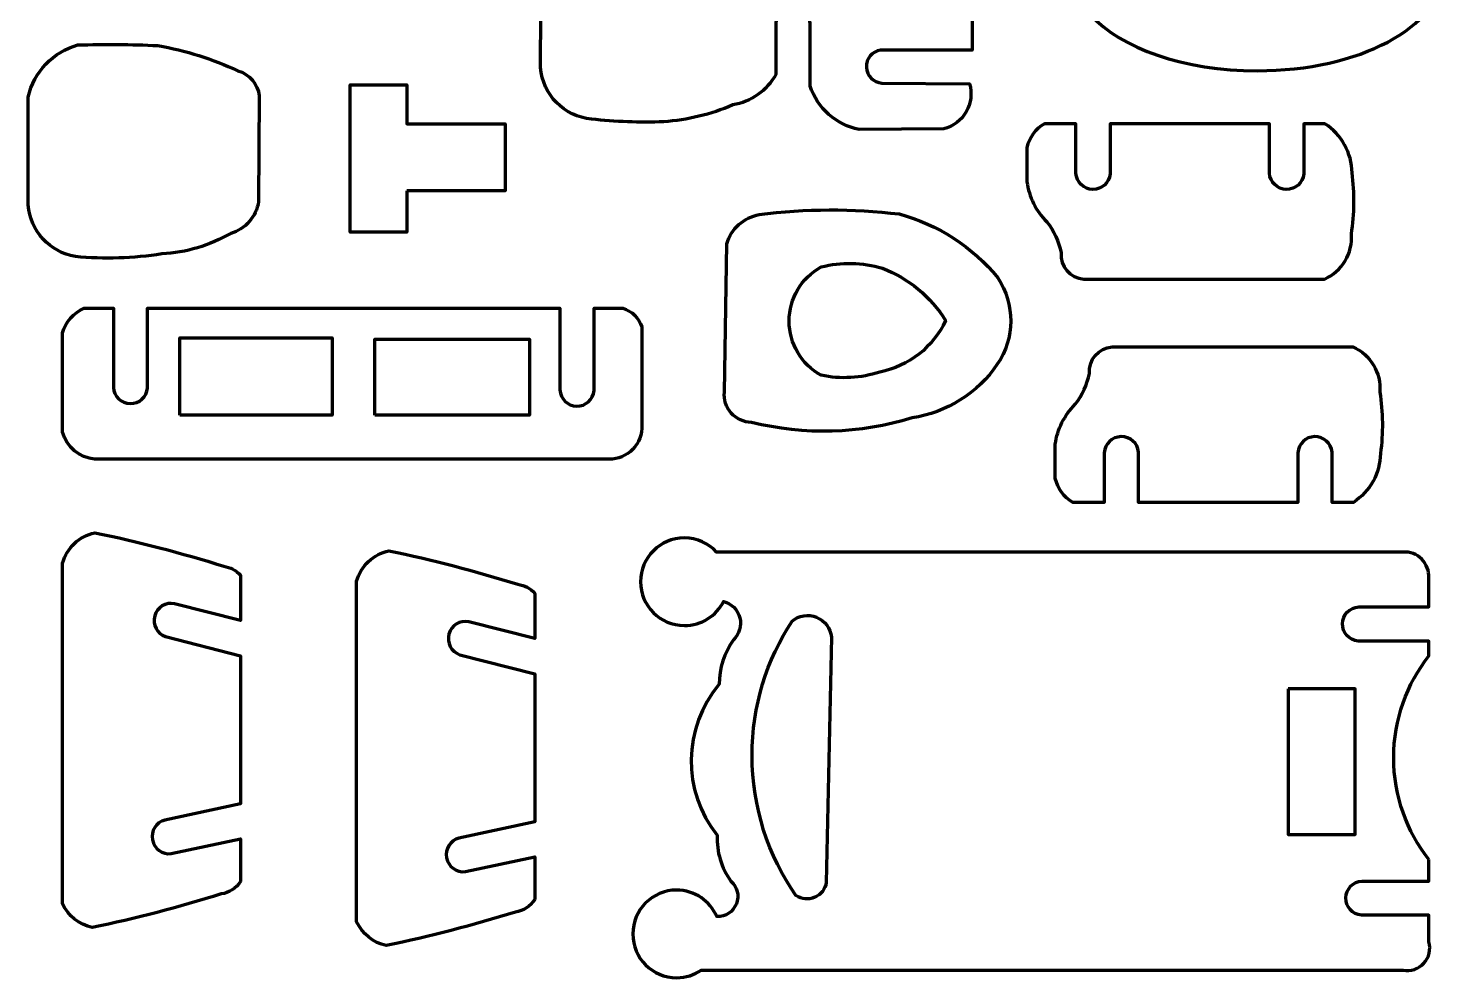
# Model space of a CAD drawing. Header units: centimetres. Extents: x -9.9 to 13.7, y -14.2 to 24.
# Drawn here: x -0.22 to 13.37, y -14.15 to -5.02 of the extents above; entities that cross this region are included whole.
import ezdxf

# ---------------------------------------------------------------- set-up
doc = ezdxf.new("R2010")
doc.units = ezdxf.units.CM
doc.header["$MEASUREMENT"] = 0
doc.layers.add('Laag 1', color=7, linetype='Continuous')

msp = doc.modelspace()

# ---------------------------------------------------------------- linework, layer by layer
at = {"layer": 'Laag 1', "lineweight": 100}
for points, knots in [([(10.80399, -3.64215), (11.04289, -3.57849), (11.31259, -3.54267), (11.59804, -3.54267), (11.59804, -3.54267), (12.57794, -3.54267), (13.37229, -3.96485), (13.37229, -4.48563), (13.37229, -4.48563), (13.37229, -5.0064), (12.57793, -5.42858), (11.59804, -5.42858), (11.59804, -5.42858), (10.89253, -5.42858), (10.28318, -5.20973), (9.9975, -4.89304), (9.9975, -4.89304), (9.9975, -4.89304), (9.9975, -4.07821), (9.9975, -4.07821), (9.9975, -4.07821), (10.11077, -3.95276), (10.27468, -3.8427), (10.47518, -3.7555), (10.47518, -3.7555), (10.47518, -3.7555), (10.4752, -4.42824), (10.4752, -4.42824), (10.4752, -4.42824), (10.47994, -4.51445), (10.55038, -4.58239), (10.6367, -4.58402), (10.6367, -4.58402), (10.72303, -4.58564), (10.79597, -4.52041), (10.80397, -4.43445), (10.80397, -4.43445), (10.80397, -4.43445), (10.80399, -3.64215), (10.80399, -3.64215)], [0, 0, 0, 0, 0.09090909, 0.09090909, 0.09090909, 0.09090909, 0.18181818, 0.18181818, 0.18181818, 0.18181818, 0.27272727, 0.27272727, 0.27272727, 0.27272727, 0.36363636, 0.36363636, 0.36363636, 0.36363636, 0.45454545, 0.45454545, 0.45454545, 0.45454545, 0.54545455, 0.54545455, 0.54545455, 0.54545455, 0.63636364, 0.63636364, 0.63636364, 0.63636364, 0.72727273, 0.72727273, 0.72727273, 0.72727273, 0.81818182, 0.81818182, 0.81818182, 0.81818182, 1, 1, 1, 1]), ([(7.29891, -5.57562), (7.36847, -5.79016), (7.54901, -5.95003), (7.77039, -5.99312), (7.77039, -5.99312), (7.77039, -5.99312), (8.58307, -5.98691), (8.58307, -5.98691), (8.58307, -5.98691), (8.67474, -5.96413), (8.7531, -5.90485), (8.79997, -5.82283), (8.79997, -5.82283), (8.84684, -5.74082), (8.85812, -5.6432), (8.83121, -5.55266), (8.83121, -5.55266), (8.83121, -5.55266), (7.98752, -5.54645), (7.98752, -5.54645), (7.98752, -5.54645), (7.9065, -5.54073), (7.84276, -5.47497), (7.83958, -5.39382), (7.83958, -5.39382), (7.8364, -5.31266), (7.89479, -5.24211), (7.97511, -5.23007), (7.97511, -5.23007), (7.97511, -5.23007), (8.85603, -5.23006), (8.85603, -5.23006), (8.85603, -5.23006), (8.85603, -5.23006), (8.85603, -4.57248), (8.85603, -4.57248), (8.85603, -4.57248), (8.85603, -4.57248), (7.99372, -4.57248), (7.99372, -4.57248), (7.99372, -4.57248), (7.91009, -4.56345), (7.84575, -4.49441), (7.84263, -4.41035), (7.84263, -4.41035), (7.83952, -4.32627), (7.89857, -4.25267), (7.98131, -4.23748), (7.98131, -4.23748), (7.98131, -4.23748), (8.84363, -4.23747), (8.84363, -4.23747), (8.84363, -4.23747), (8.84363, -4.23747), (8.84363, -3.97693), (8.84363, -3.97693), (8.84363, -3.97693), (8.83834, -3.8727), (8.76514, -3.78437), (8.66371, -3.7598), (8.66371, -3.7598), (8.66371, -3.7598), (7.74557, -3.75359), (7.74557, -3.75359), (7.74557, -3.75359), (7.65446, -3.75889), (7.57038, -3.80434), (7.51603, -3.87767), (7.51603, -3.87767), (7.43554, -3.97748), (7.35694, -4.07884), (7.2803, -4.18165), (7.2803, -4.18165), (7.1493, -4.24426), (6.99747, -4.24654), (6.86465, -4.18785), (6.86465, -4.18785), (6.76893, -4.15512), (6.67733, -4.11141), (6.59169, -4.05758), (6.59169, -4.05758), (6.40784, -3.95472), (6.20542, -3.88936), (5.99614, -3.86526), (5.99614, -3.86526), (5.74207, -3.84872), (5.48717, -3.84872), (5.23309, -3.86526), (5.23309, -3.86526), (4.97493, -3.8813), (4.76044, -4.07025), (4.71198, -4.32433), (4.71198, -4.32433), (4.71198, -4.32433), (4.70579, -5.39756), (4.70579, -5.39756), (4.70579, -5.39756), (4.72673, -5.66016), (4.93356, -5.86961), (5.19587, -5.89386), (5.19587, -5.89386), (5.42652, -5.91954), (5.65878, -5.92784), (5.89068, -5.91867), (5.89068, -5.91867), (6.11957, -5.90346), (6.34412, -5.8489), (6.55447, -5.75738), (6.55447, -5.75738), (6.73007, -5.72744), (6.88278, -5.61987), (6.97011, -5.46462), (6.97011, -5.46462), (6.97011, -5.46462), (6.97012, -4.96486), (6.97012, -4.96486), (6.97012, -4.96486), (6.97811, -4.8789), (7.05107, -4.81366), (7.13739, -4.81529), (7.13739, -4.81529), (7.22371, -4.81692), (7.29415, -4.88486), (7.29891, -4.97106), (7.29891, -4.97106), (7.29891, -4.97106), (7.29891, -5.57562), (7.29891, -5.57562)], [0, 0, 0, 0, 0.03030303, 0.03030303, 0.03030303, 0.03030303, 0.06060606, 0.06060606, 0.06060606, 0.06060606, 0.09090909, 0.09090909, 0.09090909, 0.09090909, 0.12121212, 0.12121212, 0.12121212, 0.12121212, 0.15151515, 0.15151515, 0.15151515, 0.15151515, 0.18181818, 0.18181818, 0.18181818, 0.18181818, 0.21212121, 0.21212121, 0.21212121, 0.21212121, 0.24242424, 0.24242424, 0.24242424, 0.24242424, 0.27272727, 0.27272727, 0.27272727, 0.27272727, 0.3030303, 0.3030303, 0.3030303, 0.3030303, 0.33333333, 0.33333333, 0.33333333, 0.33333333, 0.36363636, 0.36363636, 0.36363636, 0.36363636, 0.39393939, 0.39393939, 0.39393939, 0.39393939, 0.42424242, 0.42424242, 0.42424242, 0.42424242, 0.45454545, 0.45454545, 0.45454545, 0.45454545, 0.48484848, 0.48484848, 0.48484848, 0.48484848, 0.51515152, 0.51515152, 0.51515152, 0.51515152, 0.54545455, 0.54545455, 0.54545455, 0.54545455, 0.57575758, 0.57575758, 0.57575758, 0.57575758, 0.60606061, 0.60606061, 0.60606061, 0.60606061, 0.63636364, 0.63636364, 0.63636364, 0.63636364, 0.66666667, 0.66666667, 0.66666667, 0.66666667, 0.6969697, 0.6969697, 0.6969697, 0.6969697, 0.72727273, 0.72727273, 0.72727273, 0.72727273, 0.75757576, 0.75757576, 0.75757576, 0.75757576, 0.78787879, 0.78787879, 0.78787879, 0.78787879, 0.81818182, 0.81818182, 0.81818182, 0.81818182, 0.84848485, 0.84848485, 0.84848485, 0.84848485, 0.87878788, 0.87878788, 0.87878788, 0.87878788, 0.90909091, 0.90909091, 0.90909091, 0.90909091, 0.93939394, 0.93939394, 0.93939394, 0.93939394, 1, 1, 1, 1]), ([(-0.21993, -6.71894), (-0.21993, -6.71894), (-0.21993, -5.68293), (-0.21993, -5.68293), (-0.21993, -5.68293), (-0.1669, -5.43944), (0.01726, -5.24572), (0.25775, -5.18044), (0.25775, -5.18044), (0.51415, -5.17225), (0.77077, -5.17432), (1.02701, -5.18664), (1.02701, -5.18664), (1.29288, -5.23343), (1.55148, -5.31477), (1.79626, -5.42858), (1.79626, -5.42858), (1.90708, -5.46051), (1.98783, -5.55595), (2.00098, -5.67053), (2.00098, -5.67053), (2.00098, -5.67053), (1.99478, -6.68792), (1.99478, -6.68792), (1.99478, -6.68792), (1.97171, -6.83211), (1.86799, -6.9503), (1.72802, -6.99191), (1.72802, -6.99191), (1.52522, -7.10883), (1.29793, -7.17681), (1.06423, -7.19042), (1.06423, -7.19042), (0.78924, -7.23309), (0.50999, -7.24143), (0.23294, -7.21524), (0.23294, -7.21524), (-0.01383, -7.173), (-0.2004, -6.96855), (-0.21993, -6.71895)], [0, 0, 0, 0, 0.09090909, 0.09090909, 0.09090909, 0.09090909, 0.18181818, 0.18181818, 0.18181818, 0.18181818, 0.27272727, 0.27272727, 0.27272727, 0.27272727, 0.36363636, 0.36363636, 0.36363636, 0.36363636, 0.45454545, 0.45454545, 0.45454545, 0.45454545, 0.54545455, 0.54545455, 0.54545455, 0.54545455, 0.63636364, 0.63636364, 0.63636364, 0.63636364, 0.72727273, 0.72727273, 0.72727273, 0.72727273, 0.81818182, 0.81818182, 0.81818182, 0.81818182, 1, 1, 1, 1]), ([(3.42163, -6.58246), (3.42163, -6.58246), (4.36458, -6.58246), (4.36458, -6.58246), (4.36458, -6.58246), (4.36458, -6.58246), (4.36458, -5.93728), (4.36458, -5.93728), (4.36458, -5.93728), (4.36458, -5.93728), (3.42163, -5.93728), (3.42163, -5.93728), (3.42163, -5.93728), (3.42163, -5.93728), (3.42163, -5.56506), (3.42163, -5.56506), (3.42163, -5.56506), (3.42163, -5.56506), (2.87571, -5.56506), (2.87571, -5.56506), (2.87571, -5.56506), (2.87571, -5.56506), (2.87571, -6.9795), (2.87571, -6.9795), (2.87571, -6.9795), (2.87571, -6.9795), (3.42163, -6.9795), (3.42163, -6.9795), (3.42163, -6.9795), (3.42163, -6.9795), (3.42163, -6.58246), (3.42163, -6.58246)], [0, 0, 0, 0, 0.11111111, 0.11111111, 0.11111111, 0.11111111, 0.22222222, 0.22222222, 0.22222222, 0.22222222, 0.33333333, 0.33333333, 0.33333333, 0.33333333, 0.44444444, 0.44444444, 0.44444444, 0.44444444, 0.55555556, 0.55555556, 0.55555556, 0.55555556, 0.66666667, 0.66666667, 0.66666667, 0.66666667, 0.77777778, 0.77777778, 0.77777778, 0.77777778, 1, 1, 1, 1]), ([(9.92927, -7.43237), (9.92927, -7.43237), (10.02367, -7.43237), (10.02367, -7.43237), (10.02367, -7.43237), (10.02367, -7.43237), (12.24427, -7.43237), (12.24427, -7.43237), (12.24427, -7.43237), (12.41439, -7.35762), (12.51853, -7.18335), (12.50378, -6.99811), (12.50378, -6.99811), (12.53476, -6.80303), (12.53685, -6.60445), (12.50998, -6.40876), (12.50998, -6.40876), (12.50714, -6.218), (12.40943, -6.0412), (12.24943, -5.93728), (12.24943, -5.93728), (12.24943, -5.93728), (12.04472, -5.93728), (12.04472, -5.93728), (12.04472, -5.93728), (12.04472, -5.93728), (12.04472, -6.41962), (12.04472, -6.41962), (12.04472, -6.41962), (12.03672, -6.50558), (11.96375, -6.57082), (11.87743, -6.56919), (11.87743, -6.56919), (11.79112, -6.56756), (11.72067, -6.49962), (11.71592, -6.41342), (11.71592, -6.41342), (11.71592, -6.41342), (11.71593, -5.93728), (11.71593, -5.93728), (11.71593, -5.93728), (11.71593, -5.93728), (10.18361, -5.93728), (10.18361, -5.93728), (10.18361, -5.93728), (10.18361, -5.93728), (10.18361, -6.41962), (10.18361, -6.41962), (10.18361, -6.41962), (10.17562, -6.50558), (10.10265, -6.57082), (10.01633, -6.56919), (10.01633, -6.56919), (9.93002, -6.56756), (9.85957, -6.49962), (9.85481, -6.41342), (9.85481, -6.41342), (9.85481, -6.41342), (9.85482, -5.93728), (9.85482, -5.93728), (9.85482, -5.93728), (9.85482, -5.93728), (9.55084, -5.93728), (9.55084, -5.93728), (9.55084, -5.93728), (9.46664, -5.9884), (9.40633, -6.07104), (9.38334, -6.16682), (9.38334, -6.16682), (9.38334, -6.16682), (9.38335, -6.49561), (9.38335, -6.49561), (9.38335, -6.49561), (9.4026, -6.64173), (9.47032, -6.77716), (9.57565, -6.88024), (9.57565, -6.88024), (9.64325, -6.9678), (9.68993, -7.06965), (9.71213, -7.17802), (9.71213, -7.17802), (9.70227, -7.30808), (9.79926, -7.4217), (9.92926, -7.43237)], [0, 0, 0, 0, 0.04545455, 0.04545455, 0.04545455, 0.04545455, 0.09090909, 0.09090909, 0.09090909, 0.09090909, 0.13636364, 0.13636364, 0.13636364, 0.13636364, 0.18181818, 0.18181818, 0.18181818, 0.18181818, 0.22727273, 0.22727273, 0.22727273, 0.22727273, 0.27272727, 0.27272727, 0.27272727, 0.27272727, 0.31818182, 0.31818182, 0.31818182, 0.31818182, 0.36363636, 0.36363636, 0.36363636, 0.36363636, 0.40909091, 0.40909091, 0.40909091, 0.40909091, 0.45454545, 0.45454545, 0.45454545, 0.45454545, 0.5, 0.5, 0.5, 0.5, 0.54545455, 0.54545455, 0.54545455, 0.54545455, 0.59090909, 0.59090909, 0.59090909, 0.59090909, 0.63636364, 0.63636364, 0.63636364, 0.63636364, 0.68181818, 0.68181818, 0.68181818, 0.68181818, 0.72727273, 0.72727273, 0.72727273, 0.72727273, 0.77272727, 0.77272727, 0.77272727, 0.77272727, 0.81818182, 0.81818182, 0.81818182, 0.81818182, 0.86363636, 0.86363636, 0.86363636, 0.86363636, 0.90909091, 0.90909091, 0.90909091, 0.90909091, 1, 1, 1, 1]), ([(6.73437, -8.80958), (7.24347, -8.93744), (7.77797, -8.92241), (8.27909, -8.76615), (8.27909, -8.76615), (8.61176, -8.71581), (8.90845, -8.52925), (9.09797, -8.25125), (9.09797, -8.25125), (9.26786, -8.00088), (9.27031, -7.67284), (9.10417, -7.41996), (9.10417, -7.41996), (8.8597, -7.12113), (8.52777, -6.90637), (8.15501, -6.8058), (8.15501, -6.8058), (7.7078, -6.75153), (7.25552, -6.75361), (6.80882, -6.812), (6.80882, -6.812), (6.66076, -6.83852), (6.54055, -6.94671), (6.49863, -7.09117), (6.49863, -7.09117), (6.49863, -7.09117), (6.47383, -8.518), (6.47383, -8.518), (6.47383, -8.518), (6.46691, -8.59188), (6.49107, -8.66529), (6.54051, -8.72062), (6.54051, -8.72062), (6.58995, -8.77594), (6.66019, -8.80818), (6.73437, -8.80958)], [0, 0, 0, 0, 0.1, 0.1, 0.1, 0.1, 0.2, 0.2, 0.2, 0.2, 0.3, 0.3, 0.3, 0.3, 0.4, 0.4, 0.4, 0.4, 0.5, 0.5, 0.5, 0.5, 0.6, 0.6, 0.6, 0.6, 0.7, 0.7, 0.7, 0.7, 0.8, 0.8, 0.8, 0.8, 1, 1, 1, 1]), ([(7.40438, -8.35671), (7.21458, -8.25199), (7.09673, -8.05237), (7.09673, -7.8356), (7.09673, -7.8356), (7.09673, -7.61884), (7.21458, -7.41922), (7.40437, -7.3145), (7.40437, -7.3145), (7.59835, -7.26542), (7.80198, -7.26971), (7.99372, -7.3269), (7.99372, -7.3269), (8.24501, -7.42489), (8.45814, -7.60106), (8.60168, -7.8294), (8.60168, -7.8294), (8.48187, -8.0862), (8.24685, -8.27053), (7.9689, -8.32569), (7.9689, -8.32569), (7.78665, -8.38504), (7.59204, -8.39573), (7.40437, -8.35671)], [0, 0, 0, 0, 0.14285714, 0.14285714, 0.14285714, 0.14285714, 0.28571429, 0.28571429, 0.28571429, 0.28571429, 0.42857143, 0.42857143, 0.42857143, 0.42857143, 0.57142857, 0.57142857, 0.57142857, 0.57142857, 0.71428571, 0.71428571, 0.71428571, 0.71428571, 1, 1, 1, 1]), ([(5.33393, -9.16318), (5.33393, -9.16318), (0.41791, -9.16493), (0.41791, -9.16493), (0.41791, -9.16493), (0.27142, -9.14902), (0.1492, -9.04589), (0.10887, -8.90417), (0.10887, -8.90417), (0.10887, -8.90417), (0.10887, -7.94829), (0.10887, -7.94829), (0.10887, -7.94829), (0.13969, -7.84272), (0.21547, -7.7561), (0.31601, -7.71153), (0.31601, -7.71153), (0.31601, -7.71153), (0.59896, -7.71153), (0.59896, -7.71153), (0.59896, -7.71153), (0.59896, -7.71153), (0.59896, -8.47303), (0.59896, -8.47303), (0.59896, -8.47303), (0.60372, -8.55923), (0.67415, -8.62717), (0.76047, -8.6288), (0.76047, -8.6288), (0.84679, -8.63043), (0.91975, -8.5652), (0.92775, -8.47923), (0.92775, -8.47923), (0.92775, -8.47923), (0.92775, -7.71153), (0.92775, -7.71153), (0.92775, -7.71153), (0.92775, -7.71153), (4.89189, -7.71153), (4.89189, -7.71153), (4.89189, -7.71153), (4.89189, -7.71153), (4.89189, -8.49784), (4.89189, -8.49784), (4.89189, -8.49784), (4.89664, -8.58404), (4.96709, -8.65199), (5.0534, -8.65362), (5.0534, -8.65362), (5.13973, -8.65524), (5.21268, -8.59001), (5.22068, -8.50405), (5.22068, -8.50405), (5.22068, -8.50405), (5.22068, -7.71153), (5.22068, -7.71153), (5.22068, -7.71153), (5.22068, -7.71153), (5.49832, -7.71153), (5.49832, -7.71153), (5.49832, -7.71153), (5.58471, -7.73835), (5.65248, -7.80578), (5.67975, -7.89203), (5.67975, -7.89203), (5.67975, -7.89203), (5.68134, -8.86851), (5.68134, -8.86851), (5.68134, -8.86851), (5.67587, -8.95425), (5.63576, -9.03409), (5.57024, -9.08967), (5.57024, -9.08967), (5.50473, -9.14525), (5.41941, -9.17179), (5.33392, -9.16319)], [0, 0, 0, 0, 0.05, 0.05, 0.05, 0.05, 0.1, 0.1, 0.1, 0.1, 0.15, 0.15, 0.15, 0.15, 0.2, 0.2, 0.2, 0.2, 0.25, 0.25, 0.25, 0.25, 0.3, 0.3, 0.3, 0.3, 0.35, 0.35, 0.35, 0.35, 0.4, 0.4, 0.4, 0.4, 0.45, 0.45, 0.45, 0.45, 0.5, 0.5, 0.5, 0.5, 0.55, 0.55, 0.55, 0.55, 0.6, 0.6, 0.6, 0.6, 0.65, 0.65, 0.65, 0.65, 0.7, 0.7, 0.7, 0.7, 0.75, 0.75, 0.75, 0.75, 0.8, 0.8, 0.8, 0.8, 0.85, 0.85, 0.85, 0.85, 0.9, 0.9, 0.9, 0.9, 1, 1, 1, 1]), ([(1.23793, -8.74134), (1.23793, -8.74134), (2.702, -8.74134), (2.702, -8.74134), (2.702, -8.74134), (2.702, -8.74134), (2.702, -7.9969), (2.702, -7.9969), (2.702, -7.9969), (2.702, -7.9969), (1.23793, -7.9969), (1.23793, -7.9969), (1.23793, -7.9969), (1.23793, -7.9969), (1.23793, -8.74134), (1.23793, -8.74134)], [0, 0, 0, 0, 0.2, 0.2, 0.2, 0.2, 0.4, 0.4, 0.4, 0.4, 0.6, 0.6, 0.6, 0.6, 1, 1, 1, 1]), ([(3.11144, -8.74134), (3.11144, -8.74134), (4.60032, -8.74134), (4.60032, -8.74134), (4.60032, -8.74134), (4.60032, -8.74134), (4.60032, -8.0093), (4.60032, -8.0093), (4.60032, -8.0093), (4.60032, -8.0093), (3.11144, -8.0093), (3.11144, -8.0093), (3.11144, -8.0093), (3.11144, -8.0093), (3.11144, -8.74134), (3.11144, -8.74134)], [0, 0, 0, 0, 0.2, 0.2, 0.2, 0.2, 0.4, 0.4, 0.4, 0.4, 0.6, 0.6, 0.6, 0.6, 1, 1, 1, 1]), ([(10.20223, -8.08375), (10.20223, -8.08375), (10.29663, -8.08375), (10.29663, -8.08375), (10.29663, -8.08375), (10.29663, -8.08375), (12.51722, -8.08375), (12.51722, -8.08375), (12.51722, -8.08375), (12.68736, -8.15849), (12.79149, -8.33277), (12.77674, -8.51801), (12.77674, -8.51801), (12.80773, -8.71308), (12.80981, -8.91167), (12.78294, -9.10736), (12.78294, -9.10736), (12.78011, -9.29812), (12.68239, -9.47492), (12.52239, -9.57883), (12.52239, -9.57883), (12.52239, -9.57883), (12.31767, -9.57883), (12.31767, -9.57883), (12.31767, -9.57883), (12.31767, -9.57883), (12.31767, -9.09649), (12.31767, -9.09649), (12.31767, -9.09649), (12.30967, -9.01054), (12.23671, -8.9453), (12.15039, -8.94693), (12.15039, -8.94693), (12.06409, -8.94856), (11.99363, -9.0165), (11.98887, -9.1027), (11.98887, -9.1027), (11.98887, -9.1027), (11.98888, -9.57883), (11.98888, -9.57883), (11.98888, -9.57883), (11.98888, -9.57883), (10.45658, -9.57883), (10.45658, -9.57883), (10.45658, -9.57883), (10.45658, -9.57883), (10.45658, -9.09649), (10.45658, -9.09649), (10.45658, -9.09649), (10.44859, -9.01054), (10.37561, -8.9453), (10.28929, -8.94693), (10.28929, -8.94693), (10.20298, -8.94856), (10.13253, -9.0165), (10.12778, -9.1027), (10.12778, -9.1027), (10.12778, -9.1027), (10.12778, -9.57883), (10.12778, -9.57883), (10.12778, -9.57883), (10.12778, -9.57883), (9.8238, -9.57883), (9.8238, -9.57883), (9.8238, -9.57883), (9.7396, -9.52771), (9.67929, -9.44508), (9.6563, -9.3493), (9.6563, -9.3493), (9.6563, -9.3493), (9.65631, -9.0205), (9.65631, -9.0205), (9.65631, -9.0205), (9.67556, -8.87439), (9.74328, -8.73896), (9.84861, -8.63588), (9.84861, -8.63588), (9.91621, -8.54832), (9.96289, -8.44647), (9.98509, -8.3381), (9.98509, -8.3381), (9.97523, -8.20804), (10.07223, -8.09442), (10.20222, -8.08375)], [0, 0, 0, 0, 0.04545455, 0.04545455, 0.04545455, 0.04545455, 0.09090909, 0.09090909, 0.09090909, 0.09090909, 0.13636364, 0.13636364, 0.13636364, 0.13636364, 0.18181818, 0.18181818, 0.18181818, 0.18181818, 0.22727273, 0.22727273, 0.22727273, 0.22727273, 0.27272727, 0.27272727, 0.27272727, 0.27272727, 0.31818182, 0.31818182, 0.31818182, 0.31818182, 0.36363636, 0.36363636, 0.36363636, 0.36363636, 0.40909091, 0.40909091, 0.40909091, 0.40909091, 0.45454545, 0.45454545, 0.45454545, 0.45454545, 0.5, 0.5, 0.5, 0.5, 0.54545455, 0.54545455, 0.54545455, 0.54545455, 0.59090909, 0.59090909, 0.59090909, 0.59090909, 0.63636364, 0.63636364, 0.63636364, 0.63636364, 0.68181818, 0.68181818, 0.68181818, 0.68181818, 0.72727273, 0.72727273, 0.72727273, 0.72727273, 0.77272727, 0.77272727, 0.77272727, 0.77272727, 0.81818182, 0.81818182, 0.81818182, 0.81818182, 0.86363636, 0.86363636, 0.86363636, 0.86363636, 0.90909091, 0.90909091, 0.90909091, 0.90909091, 1, 1, 1, 1]), ([(1.82108, -13.22338), (1.82108, -13.22338), (1.82108, -12.81394), (1.82108, -12.81394), (1.82108, -12.81394), (1.82108, -12.81394), (1.15537, -12.95622), (1.15537, -12.95622), (1.15537, -12.95622), (1.06964, -12.96637), (0.99059, -12.90865), (0.97414, -12.8239), (0.97414, -12.8239), (0.9577, -12.73915), (1.00941, -12.65606), (1.09272, -12.63339), (1.09272, -12.63339), (1.09272, -12.63339), (1.82108, -12.47772), (1.82108, -12.47772), (1.82108, -12.47772), (1.82108, -12.47772), (1.82108, -11.05361), (1.82108, -11.05361), (1.82108, -11.05361), (1.82108, -11.05361), (1.10018, -10.86999), (1.10018, -10.86999), (1.10018, -10.86999), (1.01885, -10.84102), (0.97364, -10.75422), (0.99652, -10.67098), (0.99652, -10.67098), (1.0194, -10.58773), (1.10263, -10.53623), (1.18734, -10.5529), (1.18734, -10.5529), (1.18734, -10.5529), (1.82108, -10.71432), (1.82108, -10.71432), (1.82108, -10.71432), (1.82108, -10.71432), (1.82108, -10.28029), (1.82108, -10.28029), (1.82108, -10.28029), (1.77971, -10.23256), (1.72237, -10.20153), (1.65978, -10.193), (1.65978, -10.193), (1.25194, -10.06451), (0.83782, -9.95684), (0.41905, -9.8704), (0.41905, -9.8704), (0.26964, -9.90373), (0.15053, -10.01632), (0.10887, -10.16362), (0.10887, -10.16362), (0.10887, -10.16362), (0.10887, -13.43971), (0.10887, -13.43971), (0.10887, -13.43971), (0.16399, -13.55533), (0.26922, -13.63917), (0.39423, -13.66705), (0.39423, -13.66705), (0.81302, -13.58061), (1.22712, -13.47294), (1.63497, -13.34445), (1.63497, -13.34445), (1.71199, -13.33395), (1.78026, -13.28953), (1.82108, -13.22338)], [0, 0, 0, 0, 0.05263158, 0.05263158, 0.05263158, 0.05263158, 0.10526316, 0.10526316, 0.10526316, 0.10526316, 0.15789474, 0.15789474, 0.15789474, 0.15789474, 0.21052632, 0.21052632, 0.21052632, 0.21052632, 0.26315789, 0.26315789, 0.26315789, 0.26315789, 0.31578947, 0.31578947, 0.31578947, 0.31578947, 0.36842105, 0.36842105, 0.36842105, 0.36842105, 0.42105263, 0.42105263, 0.42105263, 0.42105263, 0.47368421, 0.47368421, 0.47368421, 0.47368421, 0.52631579, 0.52631579, 0.52631579, 0.52631579, 0.57894737, 0.57894737, 0.57894737, 0.57894737, 0.63157895, 0.63157895, 0.63157895, 0.63157895, 0.68421053, 0.68421053, 0.68421053, 0.68421053, 0.73684211, 0.73684211, 0.73684211, 0.73684211, 0.78947368, 0.78947368, 0.78947368, 0.78947368, 0.84210526, 0.84210526, 0.84210526, 0.84210526, 0.89473684, 0.89473684, 0.89473684, 0.89473684, 1, 1, 1, 1]), ([(13.24822, -13.01365), (13.24822, -13.01365), (13.24822, -13.22038), (13.24822, -13.22038), (13.24822, -13.22038), (13.24822, -13.22038), (12.60614, -13.22038), (12.60614, -13.22038), (12.60614, -13.22038), (12.51994, -13.22513), (12.452, -13.29558), (12.45037, -13.3819), (12.45037, -13.3819), (12.44874, -13.46822), (12.51397, -13.54118), (12.59994, -13.54918), (12.59994, -13.54918), (12.59994, -13.54918), (13.24822, -13.54918), (13.24822, -13.54918), (13.24822, -13.54918), (13.24822, -13.54918), (13.24822, -13.80353), (13.24822, -13.80353), (13.24822, -13.80353), (13.2696, -13.87583), (13.25166, -13.95404), (13.20095, -14.00983), (13.20095, -14.00983), (13.15023, -14.06561), (13.07408, -14.09089), (13.00007, -14.07649), (13.00007, -14.07649), (13.00007, -14.07649), (6.25236, -14.07649), (6.25236, -14.07649), (6.25236, -14.07649), (6.1848, -14.12274), (6.10294, -14.14984), (6.01475, -14.14984), (6.01475, -14.14984), (5.78207, -14.14984), (5.59345, -13.96122), (5.59345, -13.72854), (5.59345, -13.72854), (5.59345, -13.49586), (5.78207, -13.30723), (6.01475, -13.30723), (6.01475, -13.30723), (6.18851, -13.30723), (6.3377, -13.41243), (6.40211, -13.5626), (6.40211, -13.5626), (6.48448, -13.56495), (6.55944, -13.51531), (6.58943, -13.43857), (6.58943, -13.43857), (6.61943, -13.36182), (6.59799, -13.27451), (6.53586, -13.22038), (6.53586, -13.22038), (6.44367, -13.09262), (6.39772, -12.93728), (6.40558, -12.77992), (6.40558, -12.77992), (6.06373, -12.35388), (6.07154, -11.7454), (6.42419, -11.32827), (6.42419, -11.32827), (6.42534, -11.17506), (6.47292, -11.02581), (6.56067, -10.90021), (6.56067, -10.90021), (6.61882, -10.84607), (6.64266, -10.76445), (6.62282, -10.68752), (6.62282, -10.68752), (6.60298, -10.61059), (6.54261, -10.5507), (6.46554, -10.53144), (6.46554, -10.53144), (6.39619, -10.6689), (6.2537, -10.76319), (6.08919, -10.76319), (6.08919, -10.76319), (5.85652, -10.76319), (5.66789, -10.57456), (5.66789, -10.34188), (5.66789, -10.34188), (5.66789, -10.1092), (5.85652, -9.92058), (6.08919, -9.92058), (6.08919, -9.92058), (6.21179, -9.92058), (6.32214, -9.97294), (6.39912, -10.05652), (6.39912, -10.05652), (6.39912, -10.05652), (13.00008, -10.05651), (13.00008, -10.05651), (13.00008, -10.05651), (13.06707, -10.05236), (13.13263, -10.07717), (13.18009, -10.12464), (13.18009, -10.12464), (13.22757, -10.1721), (13.25237, -10.23766), (13.24822, -10.30466), (13.24822, -10.30466), (13.24822, -10.30466), (13.24822, -10.58383), (13.24822, -10.58383), (13.24822, -10.58383), (13.24822, -10.58383), (12.57358, -10.58383), (12.57358, -10.58383), (12.57358, -10.58383), (12.48737, -10.58858), (12.41943, -10.65902), (12.4178, -10.74534), (12.4178, -10.74534), (12.41617, -10.83166), (12.4814, -10.90462), (12.56737, -10.91262), (12.56737, -10.91262), (12.56737, -10.91262), (13.24822, -10.91262), (13.24822, -10.91262), (13.24822, -10.91262), (13.24822, -10.91262), (13.24822, -11.0552), (13.24822, -11.0552), (13.24822, -11.0552), (13.03659, -11.32525), (12.91053, -11.66512), (12.91053, -12.03443), (12.91053, -12.03443), (12.91053, -12.40387), (13.03667, -12.74385), (13.24822, -13.01365)], [0, 0, 0, 0, 0.02777778, 0.02777778, 0.02777778, 0.02777778, 0.05555556, 0.05555556, 0.05555556, 0.05555556, 0.08333333, 0.08333333, 0.08333333, 0.08333333, 0.11111111, 0.11111111, 0.11111111, 0.11111111, 0.13888889, 0.13888889, 0.13888889, 0.13888889, 0.16666667, 0.16666667, 0.16666667, 0.16666667, 0.19444444, 0.19444444, 0.19444444, 0.19444444, 0.22222222, 0.22222222, 0.22222222, 0.22222222, 0.25, 0.25, 0.25, 0.25, 0.27777778, 0.27777778, 0.27777778, 0.27777778, 0.30555556, 0.30555556, 0.30555556, 0.30555556, 0.33333333, 0.33333333, 0.33333333, 0.33333333, 0.36111111, 0.36111111, 0.36111111, 0.36111111, 0.38888889, 0.38888889, 0.38888889, 0.38888889, 0.41666667, 0.41666667, 0.41666667, 0.41666667, 0.44444444, 0.44444444, 0.44444444, 0.44444444, 0.47222222, 0.47222222, 0.47222222, 0.47222222, 0.5, 0.5, 0.5, 0.5, 0.52777778, 0.52777778, 0.52777778, 0.52777778, 0.55555556, 0.55555556, 0.55555556, 0.55555556, 0.58333333, 0.58333333, 0.58333333, 0.58333333, 0.61111111, 0.61111111, 0.61111111, 0.61111111, 0.63888889, 0.63888889, 0.63888889, 0.63888889, 0.66666667, 0.66666667, 0.66666667, 0.66666667, 0.69444444, 0.69444444, 0.69444444, 0.69444444, 0.72222222, 0.72222222, 0.72222222, 0.72222222, 0.75, 0.75, 0.75, 0.75, 0.77777778, 0.77777778, 0.77777778, 0.77777778, 0.80555556, 0.80555556, 0.80555556, 0.80555556, 0.83333333, 0.83333333, 0.83333333, 0.83333333, 0.86111111, 0.86111111, 0.86111111, 0.86111111, 0.88888889, 0.88888889, 0.88888889, 0.88888889, 0.91666667, 0.91666667, 0.91666667, 0.91666667, 0.94444444, 0.94444444, 0.94444444, 0.94444444, 1, 1, 1, 1]), ([(4.64995, -13.39708), (4.64995, -13.39708), (4.64995, -12.98764), (4.64995, -12.98764), (4.64995, -12.98764), (4.64995, -12.98764), (3.98425, -13.12992), (3.98425, -13.12992), (3.98425, -13.12992), (3.89851, -13.14007), (3.81946, -13.08236), (3.80301, -12.9976), (3.80301, -12.9976), (3.78656, -12.91285), (3.83828, -12.82976), (3.92159, -12.8071), (3.92159, -12.8071), (3.92159, -12.8071), (4.64995, -12.65142), (4.64995, -12.65142), (4.64995, -12.65142), (4.64995, -12.65142), (4.64995, -11.22731), (4.64995, -11.22731), (4.64995, -11.22731), (4.64995, -11.22731), (3.92904, -11.0437), (3.92904, -11.0437), (3.92904, -11.0437), (3.84771, -11.01472), (3.80251, -10.92792), (3.82539, -10.84468), (3.82539, -10.84468), (3.84828, -10.76143), (3.9315, -10.70994), (4.01621, -10.72661), (4.01621, -10.72661), (4.01621, -10.72661), (4.64995, -10.88802), (4.64995, -10.88802), (4.64995, -10.88802), (4.64995, -10.88802), (4.64995, -10.45399), (4.64995, -10.45399), (4.64995, -10.45399), (4.60857, -10.40626), (4.55123, -10.37523), (4.48865, -10.3667), (4.48865, -10.3667), (4.08081, -10.23821), (3.66669, -10.13055), (3.24792, -10.04411), (3.24792, -10.04411), (3.0985, -10.07743), (2.9794, -10.19002), (2.93773, -10.33733), (2.93773, -10.33733), (2.93773, -10.33733), (2.93774, -13.61341), (2.93774, -13.61341), (2.93774, -13.61341), (2.99285, -13.72903), (3.09809, -13.81287), (3.2231, -13.84075), (3.2231, -13.84075), (3.64188, -13.75431), (4.05599, -13.64664), (4.46383, -13.51816), (4.46383, -13.51816), (4.54086, -13.50765), (4.60913, -13.46323), (4.64995, -13.39708)], [0, 0, 0, 0, 0.05263158, 0.05263158, 0.05263158, 0.05263158, 0.10526316, 0.10526316, 0.10526316, 0.10526316, 0.15789474, 0.15789474, 0.15789474, 0.15789474, 0.21052632, 0.21052632, 0.21052632, 0.21052632, 0.26315789, 0.26315789, 0.26315789, 0.26315789, 0.31578947, 0.31578947, 0.31578947, 0.31578947, 0.36842105, 0.36842105, 0.36842105, 0.36842105, 0.42105263, 0.42105263, 0.42105263, 0.42105263, 0.47368421, 0.47368421, 0.47368421, 0.47368421, 0.52631579, 0.52631579, 0.52631579, 0.52631579, 0.57894737, 0.57894737, 0.57894737, 0.57894737, 0.63157895, 0.63157895, 0.63157895, 0.63157895, 0.68421053, 0.68421053, 0.68421053, 0.68421053, 0.73684211, 0.73684211, 0.73684211, 0.73684211, 0.78947368, 0.78947368, 0.78947368, 0.78947368, 0.84210526, 0.84210526, 0.84210526, 0.84210526, 0.89473684, 0.89473684, 0.89473684, 0.89473684, 1, 1, 1, 1]), ([(7.454, -13.23279), (7.454, -13.23279), (7.50364, -10.8754), (7.50364, -10.8754), (7.50364, -10.8754), (7.49556, -10.7899), (7.44062, -10.71599), (7.36108, -10.68362), (7.36108, -10.68362), (7.28155, -10.65124), (7.1906, -10.66578), (7.12512, -10.72134), (7.12512, -10.72134), (6.88194, -11.09226), (6.74055, -11.53575), (6.74055, -12.01226), (6.74055, -12.01226), (6.74055, -12.51257), (6.89641, -12.97647), (7.16222, -13.35807), (7.16222, -13.35807), (7.2152, -13.39513), (7.28357, -13.40217), (7.34299, -13.37666), (7.34299, -13.37666), (7.4024, -13.35115), (7.44439, -13.29673), (7.454, -13.23279)], [0, 0, 0, 0, 0.125, 0.125, 0.125, 0.125, 0.25, 0.25, 0.25, 0.25, 0.375, 0.375, 0.375, 0.375, 0.5, 0.5, 0.5, 0.5, 0.625, 0.625, 0.625, 0.625, 0.75, 0.75, 0.75, 0.75, 1, 1, 1, 1]), ([(11.89583, -11.37169), (11.89583, -11.37169), (12.54101, -11.37169), (12.54101, -11.37169), (12.54101, -11.37169), (12.54101, -11.37169), (12.54101, -12.77372), (12.54101, -12.77372), (12.54101, -12.77372), (12.54101, -12.77372), (11.89583, -12.77372), (11.89583, -12.77372), (11.89583, -12.77372), (11.89583, -12.77372), (11.89583, -11.37169), (11.89583, -11.37169)], [0, 0, 0, 0, 0.2, 0.2, 0.2, 0.2, 0.4, 0.4, 0.4, 0.4, 0.6, 0.6, 0.6, 0.6, 1, 1, 1, 1])]:
    msp.add_open_spline(points, degree=3, knots=knots, dxfattribs=at)

doc.saveas('drawing.dxf')
